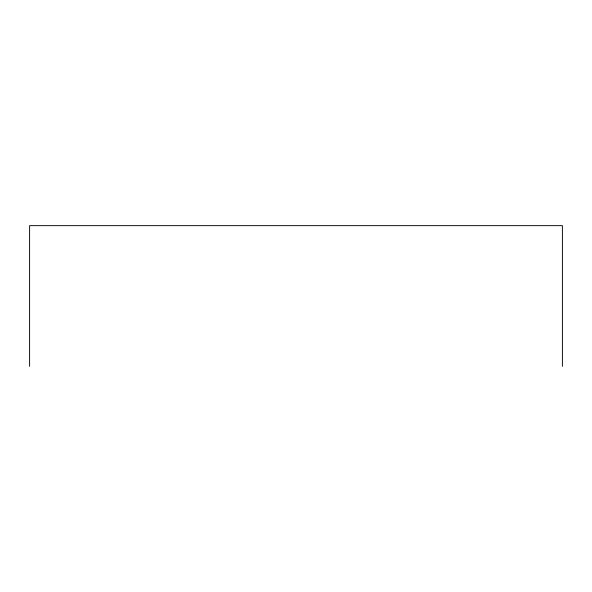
<?xml version="1.0" encoding="UTF-8"?>
<svg xmlns="http://www.w3.org/2000/svg" width="592" height="592" viewBox="0 0 592 592"><rect width="100%" height="100%" fill="white"/><g stroke="black" fill="none" stroke-linecap="round" stroke-linejoin="round"><path stroke-width="0.89" d="M562.4 366.352L562.4 225.648L29.6 225.648L29.6 366.352"/></g></svg>
